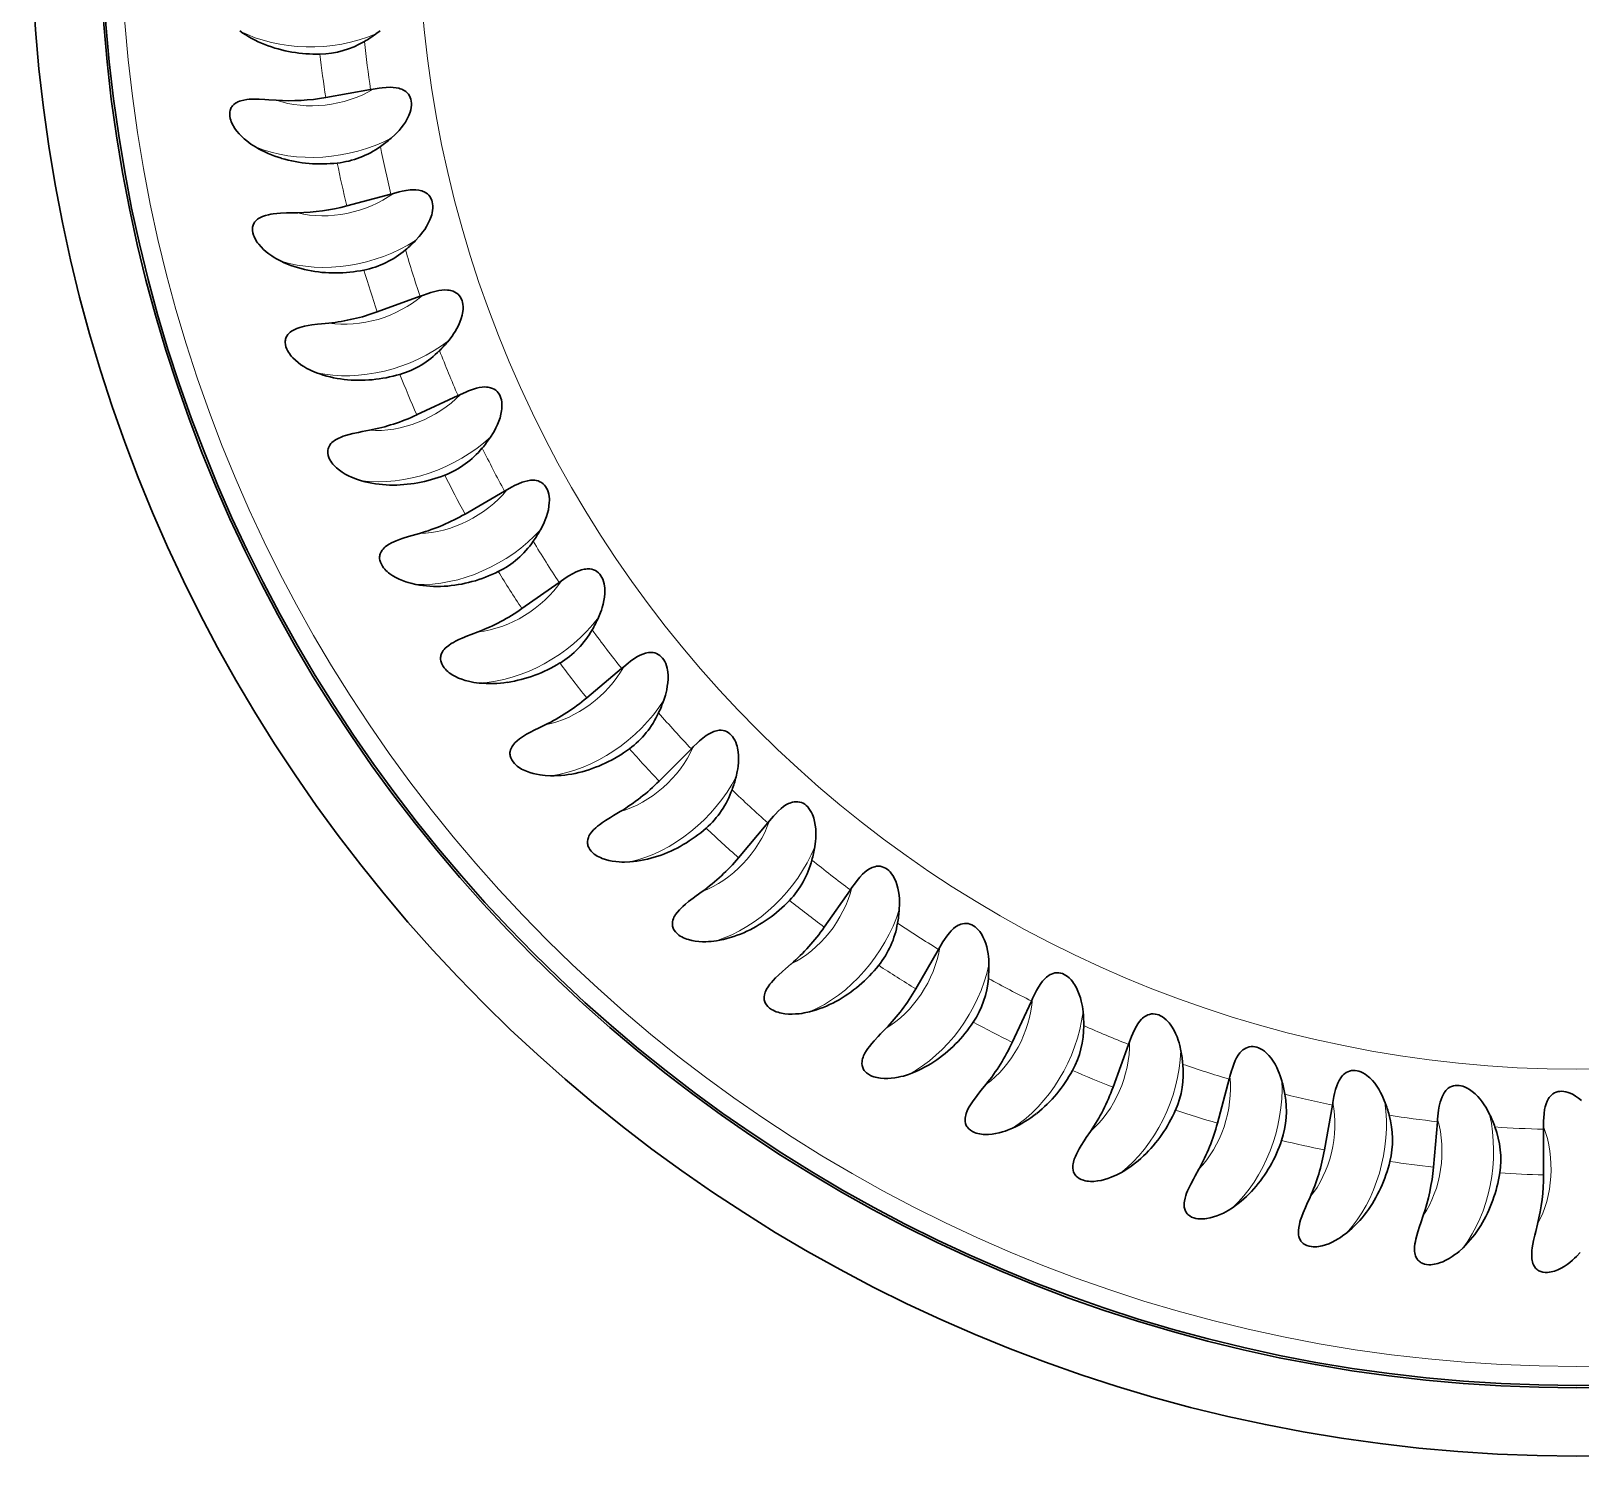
# Model space of a CAD drawing. Extents: x 0 to 297, y 0 to 546.
# Drawn here: x 124.44 to 158.41, y 478.32 to 509.59 of the extents above; entities that cross this region are included whole.
import ezdxf

# ---------------------------------------------------------------- set-up
doc = ezdxf.new("R2010")
doc.units = 0

msp = doc.modelspace()

# ---------------------------------------------------------------- linework, layer by layer
at = {"color": 7, "lineweight": 30, "ltscale": 0.025009}
for p, q in [((130.9, 508.128), (131.885, 508.302)), ((131.361, 505.752), (132.327, 506.011)), ((132.028, 503.426), (132.968, 503.768)), ((132.894, 501.166), (133.801, 501.589)), ((133.955, 498.991), (134.821, 499.491)), ((135.201, 496.916), (136.02, 497.49)), ((136.623, 494.958), (137.389, 495.601)), ((138.211, 493.131), (138.918, 493.839)), ((139.951, 491.45), (140.594, 492.216)), ((141.832, 489.926), (142.405, 490.746)), ((143.838, 488.573), (144.338, 489.439)), ((145.954, 487.399), (146.377, 488.306)), ((150.453, 485.626), (150.712, 486.592)), ((152.801, 485.04), (152.975, 486.025)), ((155.191, 484.661), (155.278, 485.658)), ((157.605, 484.492), (157.605, 485.492))]:
    msp.add_line(p, q, dxfattribs=at)
at = {"color": 7, "lineweight": 30, "ltscale": 0.001468}
for p, q in [((131.885, 508.302), (131.943, 508.312)), ((132.327, 506.011), (132.384, 506.027)), ((133.801, 501.589), (133.854, 501.614)), ((134.821, 499.491), (134.872, 499.521)), ((136.02, 497.49), (136.068, 497.524)), ((137.389, 495.601), (137.434, 495.639)), ((138.918, 493.839), (138.959, 493.88)), ((148.507, 487.354), (148.527, 487.41)), ((150.712, 486.592), (150.727, 486.649)), ((152.975, 486.025), (152.985, 486.083)), ((155.278, 485.658), (155.283, 485.716)), ((157.605, 485.492), (157.605, 485.551))]:
    msp.add_line(p, q, dxfattribs=at)
at = {"color": 7, "lineweight": 30, "ltscale": 0.001467}
for p, q in [((132.968, 503.768), (133.023, 503.788)), ((140.594, 492.216), (140.632, 492.261)), ((142.405, 490.746), (142.439, 490.794)), ((144.338, 489.439), (144.367, 489.49)), ((146.377, 488.306), (146.401, 488.359))]:
    msp.add_line(p, q, dxfattribs=at)
at = {"color": 7, "lineweight": 30, "ltscale": 0.025008}
msp.add_line((148.165, 486.414), (148.507, 487.354), dxfattribs=at)
at = {"color": 7, "lineweight": 30}
for points in [[(132.096, 509.596), (132.002, 509.524)], [(131.943, 508.312), (132.07, 508.334), (132.135, 508.342), (132.225, 508.351), (132.315, 508.354), (132.379, 508.352), (132.442, 508.345), (132.504, 508.332), (132.536, 508.323), (132.567, 508.311), (132.594, 508.299), (132.621, 508.285), (132.655, 508.261), (132.686, 508.234), (132.713, 508.203), (132.736, 508.168), (132.754, 508.131), (132.767, 508.091), (132.776, 508.049), (132.78, 508.007), (132.78, 507.965), (132.775, 507.913), (132.765, 507.861), (132.751, 507.81), (132.738, 507.772), (132.724, 507.735), (132.689, 507.662), (132.649, 507.592), (132.605, 507.527), (132.558, 507.465), (132.507, 507.405), (132.467, 507.361), (132.425, 507.319), (132.337, 507.239)], [(129.359, 507.044), (129.261, 507.107), (129.214, 507.14), (129.168, 507.176), (129.109, 507.225), (129.052, 507.278), (128.999, 507.334), (128.949, 507.394), (128.903, 507.457), (128.882, 507.491), (128.863, 507.525), (128.846, 507.56), (128.83, 507.596), (128.817, 507.632), (128.807, 507.67), (128.798, 507.72), (128.795, 507.77), (128.799, 507.819), (128.804, 507.843), (128.811, 507.866), (128.819, 507.887), (128.83, 507.908), (128.842, 507.928), (128.855, 507.946), (128.886, 507.978), (128.921, 508.005), (128.948, 508.021), (128.976, 508.035), (129.008, 508.048), (129.041, 508.059), (129.106, 508.075), (129.172, 508.085), (129.224, 508.09), (129.277, 508.093), (129.36, 508.095), (129.443, 508.093), (129.567, 508.088), (129.649, 508.082), (129.814, 508.071)], [(132.384, 506.027), (132.509, 506.059), (132.573, 506.074), (132.662, 506.09), (132.752, 506.101), (132.815, 506.104), (132.879, 506.103), (132.942, 506.096), (132.974, 506.089), (133.006, 506.08), (133.034, 506.07), (133.062, 506.058), (133.098, 506.038), (133.131, 506.013), (133.161, 505.985), (133.187, 505.952), (133.208, 505.916), (133.225, 505.878), (133.237, 505.838), (133.244, 505.796), (133.248, 505.754), (133.248, 505.701), (133.243, 505.649), (133.233, 505.597), (133.224, 505.558), (133.212, 505.52), (133.184, 505.444), (133.15, 505.371), (133.113, 505.303), (133.071, 505.236), (133.025, 505.172), (132.989, 505.125), (132.951, 505.079), (132.871, 504.992)], [(129.921, 504.539), (129.818, 504.592), (129.768, 504.622), (129.719, 504.653), (129.656, 504.697), (129.595, 504.744), (129.537, 504.796), (129.481, 504.851), (129.43, 504.91), (129.407, 504.941), (129.385, 504.974), (129.365, 505.007), (129.346, 505.042), (129.33, 505.077), (129.316, 505.113), (129.303, 505.162), (129.296, 505.212), (129.296, 505.261), (129.298, 505.285), (129.303, 505.309), (129.31, 505.331), (129.318, 505.353), (129.328, 505.373), (129.34, 505.393), (129.368, 505.427), (129.401, 505.457), (129.426, 505.476), (129.453, 505.492), (129.484, 505.508), (129.515, 505.522), (129.579, 505.543), (129.644, 505.559), (129.695, 505.569), (129.747, 505.576), (129.83, 505.585), (129.912, 505.591), (130.037, 505.596), (130.119, 505.598), (130.285, 505.601)], [(133.023, 503.788), (133.145, 503.832), (133.207, 503.852), (133.294, 503.876), (133.383, 503.894), (133.446, 503.903), (133.509, 503.907), (133.572, 503.906), (133.605, 503.902), (133.638, 503.896), (133.667, 503.889), (133.695, 503.879), (133.733, 503.862), (133.768, 503.84), (133.801, 503.814), (133.829, 503.784), (133.853, 503.75), (133.873, 503.713), (133.889, 503.674), (133.9, 503.633), (133.907, 503.592), (133.912, 503.54), (133.911, 503.487), (133.906, 503.434), (133.9, 503.395), (133.892, 503.356), (133.871, 503.278), (133.843, 503.202), (133.812, 503.13), (133.776, 503.061), (133.736, 502.993), (133.704, 502.943), (133.67, 502.894), (133.598, 502.8)], [(130.698, 502.091), (130.592, 502.136), (130.539, 502.161), (130.488, 502.187), (130.421, 502.226), (130.356, 502.268), (130.294, 502.314), (130.234, 502.364), (130.178, 502.419), (130.152, 502.448), (130.127, 502.478), (130.104, 502.51), (130.082, 502.542), (130.063, 502.576), (130.046, 502.611), (130.029, 502.659), (130.017, 502.708), (130.013, 502.757), (130.013, 502.781), (130.016, 502.805), (130.021, 502.827), (130.027, 502.85), (130.036, 502.871), (130.046, 502.891), (130.071, 502.928), (130.101, 502.961), (130.124, 502.982), (130.15, 503.001), (130.179, 503.019), (130.209, 503.035), (130.27, 503.062), (130.334, 503.084), (130.384, 503.098), (130.435, 503.11), (130.517, 503.126), (130.599, 503.139), (130.722, 503.155), (130.804, 503.164), (130.969, 503.181)], [(133.854, 501.614), (133.972, 501.668), (134.032, 501.693), (134.117, 501.725), (134.204, 501.751), (134.265, 501.765), (134.328, 501.775), (134.392, 501.779), (134.425, 501.778), (134.458, 501.775), (134.487, 501.77), (134.516, 501.763), (134.555, 501.749), (134.593, 501.731), (134.627, 501.708), (134.658, 501.68), (134.685, 501.649), (134.708, 501.614), (134.727, 501.576), (134.742, 501.536), (134.753, 501.495), (134.761, 501.444), (134.765, 501.391), (134.765, 501.339), (134.763, 501.299), (134.758, 501.259), (134.743, 501.18), (134.723, 501.102), (134.697, 501.028), (134.668, 500.955), (134.634, 500.884), (134.607, 500.831), (134.577, 500.78), (134.513, 500.679)], [(131.687, 499.721), (131.576, 499.756), (131.522, 499.776), (131.468, 499.798), (131.398, 499.831), (131.33, 499.867), (131.264, 499.907), (131.2, 499.952), (131.14, 500.002), (131.111, 500.029), (131.084, 500.056), (131.058, 500.086), (131.034, 500.117), (131.012, 500.148), (130.992, 500.182), (130.97, 500.228), (130.954, 500.276), (130.946, 500.324), (130.944, 500.348), (130.945, 500.372), (130.947, 500.395), (130.952, 500.418), (130.959, 500.44), (130.967, 500.461), (130.988, 500.5), (131.015, 500.535), (131.037, 500.558), (131.061, 500.579), (131.088, 500.6), (131.117, 500.619), (131.176, 500.651), (131.237, 500.678), (131.286, 500.696), (131.336, 500.713), (131.415, 500.736), (131.496, 500.756), (131.617, 500.782), (131.699, 500.799), (131.861, 500.83)], [(134.872, 499.521), (134.985, 499.585), (135.042, 499.615), (135.124, 499.654), (135.208, 499.688), (135.269, 499.707), (135.33, 499.722), (135.393, 499.732), (135.426, 499.734), (135.459, 499.734), (135.489, 499.731), (135.518, 499.727), (135.559, 499.717), (135.597, 499.701), (135.634, 499.681), (135.667, 499.656), (135.697, 499.627), (135.723, 499.595), (135.745, 499.559), (135.763, 499.521), (135.778, 499.481), (135.791, 499.43), (135.799, 499.378), (135.804, 499.326), (135.804, 499.286), (135.803, 499.245), (135.796, 499.165), (135.782, 499.086), (135.763, 499.01), (135.74, 498.935), (135.713, 498.861), (135.69, 498.806), (135.665, 498.752), (135.61, 498.647)], [(132.878, 497.446), (132.765, 497.471), (132.709, 497.486), (132.654, 497.504), (132.581, 497.53), (132.51, 497.56), (132.44, 497.595), (132.373, 497.634), (132.308, 497.678), (132.277, 497.702), (132.248, 497.728), (132.219, 497.754), (132.193, 497.783), (132.168, 497.813), (132.145, 497.844), (132.12, 497.888), (132.1, 497.935), (132.087, 497.982), (132.083, 498.006), (132.082, 498.03), (132.083, 498.053), (132.085, 498.076), (132.09, 498.099), (132.096, 498.121), (132.114, 498.161), (132.138, 498.199), (132.158, 498.223), (132.179, 498.246), (132.205, 498.269), (132.232, 498.291), (132.288, 498.328), (132.346, 498.36), (132.394, 498.383), (132.442, 498.403), (132.519, 498.433), (132.598, 498.46), (132.716, 498.497), (132.796, 498.52), (132.955, 498.566)], [(136.068, 497.524), (136.175, 497.598), (136.23, 497.633), (136.308, 497.679), (136.389, 497.72), (136.447, 497.744), (136.507, 497.765), (136.569, 497.78), (136.602, 497.785), (136.635, 497.787), (136.665, 497.788), (136.694, 497.786), (136.736, 497.779), (136.775, 497.767), (136.813, 497.75), (136.848, 497.729), (136.881, 497.702), (136.909, 497.672), (136.934, 497.638), (136.956, 497.601), (136.974, 497.563), (136.991, 497.514), (137.005, 497.463), (137.014, 497.411), (137.018, 497.371), (137.02, 497.331), (137.02, 497.25), (137.013, 497.17), (137.001, 497.093), (136.984, 497.016), (136.963, 496.94), (136.945, 496.884), (136.925, 496.828), (136.88, 496.718)], [(134.263, 495.283), (134.148, 495.298), (134.091, 495.309), (134.034, 495.321), (133.96, 495.341), (133.886, 495.365), (133.814, 495.393), (133.743, 495.426), (133.675, 495.465), (133.642, 495.486), (133.61, 495.509), (133.58, 495.533), (133.551, 495.559), (133.523, 495.587), (133.498, 495.616), (133.469, 495.658), (133.445, 495.702), (133.428, 495.748), (133.422, 495.772), (133.419, 495.796), (133.417, 495.819), (133.418, 495.842), (133.421, 495.865), (133.425, 495.887), (133.44, 495.929), (133.46, 495.969), (133.477, 495.995), (133.497, 496.02), (133.521, 496.045), (133.546, 496.068), (133.598, 496.11), (133.654, 496.148), (133.699, 496.174), (133.745, 496.199), (133.819, 496.235), (133.895, 496.269), (134.01, 496.316), (134.087, 496.346), (134.242, 496.406)], [(137.434, 495.639), (137.534, 495.722), (137.586, 495.762), (137.659, 495.814), (137.736, 495.862), (137.792, 495.892), (137.851, 495.917), (137.911, 495.937), (137.943, 495.945), (137.975, 495.951), (138.005, 495.954), (138.035, 495.954), (138.077, 495.951), (138.117, 495.943), (138.156, 495.929), (138.193, 495.911), (138.228, 495.887), (138.259, 495.86), (138.287, 495.828), (138.312, 495.794), (138.333, 495.757), (138.355, 495.709), (138.372, 495.66), (138.386, 495.609), (138.393, 495.569), (138.399, 495.53), (138.406, 495.45), (138.406, 495.369), (138.401, 495.291), (138.391, 495.213), (138.377, 495.135), (138.364, 495.078), (138.349, 495.02), (138.313, 494.907)], [(135.831, 493.249), (135.715, 493.255), (135.657, 493.26), (135.6, 493.268), (135.524, 493.281), (135.448, 493.298), (135.374, 493.32), (135.301, 493.347), (135.229, 493.379), (135.195, 493.397), (135.161, 493.417), (135.129, 493.439), (135.097, 493.462), (135.068, 493.488), (135.04, 493.515), (135.007, 493.554), (134.98, 493.596), (134.959, 493.64), (134.951, 493.663), (134.945, 493.686), (134.942, 493.709), (134.941, 493.733), (134.941, 493.756), (134.944, 493.778), (134.954, 493.821), (134.971, 493.862), (134.986, 493.89), (135.004, 493.916), (135.025, 493.943), (135.048, 493.969), (135.096, 494.015), (135.149, 494.057), (135.191, 494.088), (135.235, 494.117), (135.306, 494.159), (135.379, 494.2), (135.489, 494.257), (135.563, 494.293), (135.712, 494.366)], [(138.959, 493.88), (139.052, 493.971), (139.1, 494.016), (139.168, 494.074), (139.241, 494.129), (139.294, 494.163), (139.35, 494.194), (139.408, 494.219), (139.439, 494.23), (139.471, 494.238), (139.501, 494.243), (139.53, 494.247), (139.572, 494.247), (139.613, 494.243), (139.653, 494.233), (139.692, 494.217), (139.728, 494.197), (139.762, 494.172), (139.792, 494.143), (139.82, 494.111), (139.844, 494.076), (139.87, 494.031), (139.892, 493.983), (139.91, 493.933), (139.921, 493.895), (139.93, 493.856), (139.943, 493.776), (139.951, 493.696), (139.952, 493.618), (139.949, 493.539), (139.942, 493.461), (139.934, 493.402), (139.924, 493.344), (139.898, 493.227)], [(140.632, 492.261), (140.716, 492.36), (140.76, 492.408), (140.823, 492.473), (140.89, 492.533), (140.94, 492.572), (140.993, 492.608), (141.049, 492.638), (141.079, 492.651), (141.111, 492.662), (141.139, 492.67), (141.169, 492.676), (141.21, 492.68), (141.252, 492.679), (141.292, 492.673), (141.332, 492.661), (141.37, 492.644), (141.406, 492.622), (141.439, 492.596), (141.469, 492.566), (141.496, 492.533), (141.526, 492.49), (141.552, 492.445), (141.574, 492.397), (141.588, 492.359), (141.601, 492.321), (141.621, 492.243), (141.635, 492.164), (141.644, 492.086), (141.648, 492.008), (141.647, 491.929), (141.645, 491.87), (141.64, 491.811), (141.624, 491.693)], [(137.57, 491.36), (137.454, 491.355), (137.396, 491.356), (137.338, 491.358), (137.261, 491.365), (137.185, 491.375), (137.109, 491.391), (137.034, 491.411), (136.96, 491.437), (136.924, 491.452), (136.888, 491.469), (136.854, 491.488), (136.821, 491.508), (136.789, 491.531), (136.759, 491.556), (136.723, 491.591), (136.692, 491.631), (136.667, 491.673), (136.658, 491.696), (136.65, 491.718), (136.645, 491.741), (136.641, 491.764), (136.64, 491.787), (136.641, 491.81), (136.647, 491.853), (136.66, 491.896), (136.673, 491.925), (136.688, 491.952), (136.707, 491.981), (136.728, 492.009), (136.772, 492.059), (136.82, 492.106), (136.86, 492.14), (136.901, 492.172), (136.968, 492.221), (137.037, 492.267), (137.142, 492.334), (137.213, 492.377), (137.354, 492.462)], [(142.439, 490.794), (142.514, 490.9), (142.553, 490.952), (142.611, 491.021), (142.673, 491.088), (142.719, 491.131), (142.769, 491.171), (142.822, 491.206), (142.851, 491.221), (142.881, 491.235), (142.909, 491.246), (142.938, 491.254), (142.979, 491.262), (143.02, 491.264), (143.061, 491.262), (143.102, 491.253), (143.141, 491.239), (143.178, 491.221), (143.214, 491.197), (143.246, 491.171), (143.276, 491.141), (143.31, 491.1), (143.339, 491.057), (143.366, 491.011), (143.383, 490.975), (143.399, 490.938), (143.426, 490.863), (143.447, 490.785), (143.462, 490.708), (143.473, 490.63), (143.48, 490.552), (143.482, 490.492), (143.482, 490.433), (143.477, 490.314)], [(139.467, 489.629), (139.353, 489.615), (139.295, 489.61), (139.237, 489.607), (139.16, 489.607), (139.082, 489.611), (139.005, 489.62), (138.929, 489.633), (138.853, 489.653), (138.816, 489.665), (138.779, 489.679), (138.743, 489.694), (138.708, 489.712), (138.675, 489.732), (138.643, 489.754), (138.604, 489.786), (138.569, 489.823), (138.541, 489.863), (138.529, 489.884), (138.52, 489.906), (138.512, 489.928), (138.507, 489.951), (138.504, 489.974), (138.502, 489.996), (138.505, 490.041), (138.515, 490.084), (138.525, 490.114), (138.537, 490.143), (138.553, 490.173), (138.572, 490.202), (138.611, 490.256), (138.655, 490.307), (138.692, 490.344), (138.73, 490.38), (138.793, 490.434), (138.857, 490.487), (138.956, 490.562), (139.023, 490.611), (139.157, 490.708)], [(144.367, 489.49), (144.433, 489.602), (144.468, 489.657), (144.519, 489.731), (144.575, 489.803), (144.617, 489.85), (144.663, 489.894), (144.713, 489.933), (144.74, 489.952), (144.769, 489.968), (144.796, 489.981), (144.824, 489.992), (144.864, 490.003), (144.905, 490.009), (144.946, 490.01), (144.987, 490.005), (145.028, 489.995), (145.067, 489.979), (145.104, 489.959), (145.139, 489.935), (145.171, 489.908), (145.208, 489.871), (145.241, 489.83), (145.271, 489.787), (145.292, 489.753), (145.311, 489.717), (145.345, 489.644), (145.372, 489.568), (145.394, 489.493), (145.412, 489.417), (145.425, 489.339), (145.432, 489.28), (145.438, 489.221), (145.443, 489.102)], [(141.508, 488.071), (141.395, 488.046), (141.338, 488.036), (141.281, 488.029), (141.204, 488.022), (141.126, 488.019), (141.049, 488.021), (140.971, 488.028), (140.894, 488.041), (140.856, 488.049), (140.818, 488.06), (140.781, 488.072), (140.745, 488.087), (140.71, 488.104), (140.676, 488.123), (140.634, 488.152), (140.597, 488.185), (140.565, 488.223), (140.552, 488.243), (140.54, 488.264), (140.531, 488.285), (140.524, 488.307), (140.518, 488.33), (140.515, 488.352), (140.514, 488.397), (140.52, 488.44), (140.527, 488.471), (140.537, 488.501), (140.551, 488.533), (140.566, 488.564), (140.601, 488.621), (140.64, 488.675), (140.674, 488.715), (140.709, 488.754), (140.766, 488.814), (140.826, 488.872), (140.918, 488.955), (140.98, 489.01), (141.105, 489.119)], [(146.401, 488.359), (146.457, 488.476), (146.487, 488.534), (146.532, 488.613), (146.581, 488.689), (146.619, 488.739), (146.661, 488.787), (146.707, 488.831), (146.733, 488.851), (146.76, 488.87), (146.786, 488.885), (146.813, 488.899), (146.852, 488.913), (146.892, 488.923), (146.933, 488.927), (146.975, 488.926), (147.016, 488.919), (147.056, 488.908), (147.095, 488.891), (147.131, 488.87), (147.166, 488.846), (147.206, 488.812), (147.243, 488.774), (147.277, 488.734), (147.3, 488.701), (147.322, 488.668), (147.362, 488.598), (147.396, 488.525), (147.425, 488.452), (147.449, 488.377), (147.469, 488.301), (147.481, 488.243), (147.492, 488.185), (147.507, 488.067)], [(148.527, 487.41), (148.572, 487.531), (148.597, 487.591), (148.634, 487.674), (148.677, 487.754), (148.711, 487.807), (148.748, 487.859), (148.79, 487.906), (148.814, 487.929), (148.84, 487.95), (148.864, 487.968), (148.89, 487.983), (148.927, 488.001), (148.966, 488.014), (149.007, 488.022), (149.048, 488.025), (149.09, 488.021), (149.131, 488.013), (149.171, 488), (149.209, 487.982), (149.246, 487.961), (149.289, 487.931), (149.329, 487.897), (149.366, 487.859), (149.392, 487.829), (149.417, 487.797), (149.463, 487.731), (149.503, 487.661), (149.538, 487.591), (149.568, 487.519), (149.595, 487.445), (149.613, 487.388), (149.628, 487.331), (149.654, 487.215)], [(143.677, 486.696), (143.567, 486.661), (143.511, 486.647), (143.454, 486.634), (143.378, 486.621), (143.301, 486.611), (143.224, 486.606), (143.146, 486.606), (143.068, 486.612), (143.029, 486.618), (142.991, 486.625), (142.953, 486.634), (142.916, 486.646), (142.879, 486.659), (142.844, 486.675), (142.8, 486.7), (142.759, 486.73), (142.724, 486.765), (142.709, 486.784), (142.696, 486.804), (142.685, 486.825), (142.676, 486.846), (142.669, 486.868), (142.663, 486.89), (142.658, 486.934), (142.66, 486.978), (142.665, 487.009), (142.672, 487.04), (142.683, 487.073), (142.696, 487.105), (142.725, 487.165), (142.76, 487.222), (142.79, 487.265), (142.821, 487.307), (142.873, 487.372), (142.928, 487.434), (143.012, 487.526), (143.069, 487.586), (143.184, 487.705)], [(150.727, 486.649), (150.761, 486.774), (150.781, 486.836), (150.811, 486.921), (150.846, 487.005), (150.875, 487.061), (150.908, 487.116), (150.946, 487.167), (150.968, 487.192), (150.991, 487.215), (151.014, 487.234), (151.038, 487.252), (151.074, 487.273), (151.112, 487.29), (151.152, 487.301), (151.193, 487.307), (151.234, 487.308), (151.276, 487.303), (151.317, 487.293), (151.357, 487.279), (151.395, 487.261), (151.44, 487.235), (151.483, 487.204), (151.524, 487.17), (151.552, 487.142), (151.58, 487.113), (151.631, 487.051), (151.678, 486.985), (151.718, 486.918), (151.755, 486.849), (151.788, 486.777), (151.81, 486.722), (151.831, 486.667), (151.866, 486.553)], [(152.985, 486.083), (153.008, 486.211), (153.022, 486.274), (153.045, 486.362), (153.073, 486.448), (153.097, 486.507), (153.125, 486.564), (153.158, 486.618), (153.178, 486.645), (153.199, 486.67), (153.22, 486.691), (153.242, 486.711), (153.276, 486.735), (153.313, 486.755), (153.351, 486.77), (153.392, 486.779), (153.433, 486.783), (153.475, 486.782), (153.516, 486.776), (153.557, 486.766), (153.597, 486.751), (153.645, 486.729), (153.69, 486.702), (153.733, 486.671), (153.764, 486.646), (153.794, 486.62), (153.851, 486.562), (153.903, 486.501), (153.949, 486.437), (153.991, 486.372), (154.031, 486.303), (154.058, 486.251), (154.083, 486.197), (154.128, 486.087)], [(145.958, 485.516), (145.851, 485.471), (145.796, 485.452), (145.741, 485.435), (145.667, 485.414), (145.591, 485.398), (145.514, 485.387), (145.437, 485.38), (145.358, 485.379), (145.319, 485.381), (145.28, 485.385), (145.242, 485.391), (145.203, 485.399), (145.166, 485.409), (145.13, 485.422), (145.083, 485.443), (145.04, 485.47), (145.003, 485.501), (144.986, 485.519), (144.971, 485.538), (144.958, 485.557), (144.947, 485.577), (144.938, 485.598), (144.931, 485.62), (144.922, 485.664), (144.92, 485.708), (144.922, 485.739), (144.927, 485.771), (144.935, 485.804), (144.944, 485.837), (144.969, 485.899), (144.998, 485.96), (145.024, 486.005), (145.052, 486.05), (145.098, 486.119), (145.147, 486.186), (145.223, 486.284), (145.274, 486.349), (145.379, 486.477)], [(155.283, 485.716), (155.296, 485.845), (155.304, 485.91), (155.319, 485.999), (155.339, 486.087), (155.358, 486.148), (155.381, 486.207), (155.409, 486.264), (155.427, 486.292), (155.446, 486.319), (155.465, 486.342), (155.485, 486.364), (155.517, 486.391), (155.551, 486.414), (155.589, 486.432), (155.628, 486.445), (155.669, 486.453), (155.711, 486.455), (155.753, 486.453), (155.794, 486.446), (155.836, 486.435), (155.884, 486.417), (155.932, 486.394), (155.978, 486.367), (156.011, 486.345), (156.043, 486.321), (156.104, 486.269), (156.161, 486.212), (156.213, 486.153), (156.261, 486.091), (156.306, 486.026), (156.338, 485.976), (156.367, 485.925), (156.422, 485.819)], [(157.605, 485.551), (157.606, 485.681), (157.609, 485.746), (157.616, 485.836), (157.629, 485.925), (157.642, 485.988), (157.66, 486.049), (157.683, 486.108), (157.698, 486.137), (157.714, 486.166), (157.731, 486.19), (157.75, 486.214), (157.779, 486.244), (157.811, 486.269), (157.847, 486.291), (157.885, 486.307), (157.925, 486.318), (157.966, 486.324), (158.009, 486.326), (158.051, 486.322), (158.093, 486.315), (158.143, 486.301), (158.192, 486.283), (158.24, 486.26), (158.275, 486.241), (158.309, 486.22), (158.375, 486.173), (158.437, 486.121)], [(148.333, 484.538), (148.23, 484.485), (148.177, 484.461), (148.124, 484.439), (148.051, 484.412), (147.977, 484.389), (147.902, 484.371), (147.825, 484.358), (147.747, 484.35), (147.708, 484.349), (147.669, 484.349), (147.63, 484.352), (147.591, 484.356), (147.553, 484.363), (147.516, 484.373), (147.468, 484.39), (147.423, 484.413), (147.382, 484.441), (147.364, 484.457), (147.348, 484.474), (147.333, 484.492), (147.32, 484.512), (147.31, 484.532), (147.301, 484.553), (147.288, 484.595), (147.282, 484.639), (147.282, 484.671), (147.283, 484.702), (147.288, 484.737), (147.295, 484.77), (147.314, 484.834), (147.338, 484.897), (147.36, 484.945), (147.383, 484.992), (147.424, 485.064), (147.466, 485.135), (147.533, 485.24), (147.579, 485.309), (147.672, 485.446)], [(150.784, 483.772), (150.686, 483.71), (150.636, 483.681), (150.584, 483.654), (150.514, 483.621), (150.443, 483.592), (150.369, 483.568), (150.294, 483.548), (150.217, 483.533), (150.178, 483.528), (150.139, 483.525), (150.1, 483.525), (150.061, 483.526), (150.022, 483.529), (149.984, 483.536), (149.935, 483.549), (149.888, 483.567), (149.846, 483.592), (149.826, 483.606), (149.808, 483.622), (149.792, 483.639), (149.778, 483.657), (149.765, 483.676), (149.754, 483.696), (149.738, 483.738), (149.728, 483.781), (149.725, 483.812), (149.724, 483.844), (149.726, 483.878), (149.73, 483.912), (149.743, 483.978), (149.762, 484.042), (149.779, 484.092), (149.799, 484.141), (149.832, 484.216), (149.869, 484.291), (149.926, 484.401), (149.966, 484.474), (150.046, 484.618)], [(153.292, 483.222), (153.2, 483.151), (153.153, 483.119), (153.104, 483.087), (153.037, 483.049), (152.968, 483.013), (152.897, 482.982), (152.824, 482.956), (152.748, 482.935), (152.71, 482.927), (152.671, 482.92), (152.633, 482.916), (152.594, 482.914), (152.555, 482.914), (152.516, 482.917), (152.466, 482.926), (152.418, 482.94), (152.373, 482.961), (152.353, 482.973), (152.333, 482.988), (152.316, 483.003), (152.3, 483.02), (152.286, 483.038), (152.273, 483.057), (152.253, 483.097), (152.24, 483.139), (152.234, 483.17), (152.23, 483.201), (152.229, 483.236), (152.23, 483.27), (152.237, 483.336), (152.25, 483.402), (152.263, 483.453), (152.279, 483.503), (152.306, 483.582), (152.335, 483.659), (152.383, 483.774), (152.416, 483.85), (152.484, 484.001)], [(155.839, 482.892), (155.754, 482.814), (155.709, 482.777), (155.663, 482.742), (155.6, 482.698), (155.534, 482.657), (155.466, 482.619), (155.396, 482.587), (155.322, 482.559), (155.285, 482.548), (155.247, 482.538), (155.209, 482.53), (155.17, 482.525), (155.131, 482.522), (155.093, 482.521), (155.042, 482.525), (154.992, 482.536), (154.946, 482.552), (154.925, 482.563), (154.904, 482.576), (154.885, 482.589), (154.868, 482.605), (154.852, 482.622), (154.838, 482.639), (154.815, 482.677), (154.798, 482.718), (154.789, 482.748), (154.783, 482.779), (154.779, 482.814), (154.777, 482.848), (154.778, 482.915), (154.785, 482.982), (154.794, 483.033), (154.805, 483.085), (154.825, 483.165), (154.848, 483.245), (154.885, 483.363), (154.912, 483.442), (154.966, 483.598)], [(158.405, 482.786), (158.327, 482.701), (158.285, 482.661), (158.243, 482.621), (158.184, 482.571), (158.122, 482.525), (158.057, 482.482), (157.99, 482.443), (157.919, 482.409), (157.883, 482.395), (157.846, 482.382), (157.808, 482.371), (157.771, 482.362), (157.732, 482.355), (157.694, 482.351), (157.643, 482.351), (157.593, 482.357), (157.545, 482.37), (157.523, 482.379), (157.501, 482.389), (157.481, 482.401), (157.463, 482.415), (157.446, 482.43), (157.43, 482.447), (157.404, 482.483), (157.383, 482.522), (157.372, 482.551), (157.363, 482.582), (157.355, 482.615), (157.35, 482.649), (157.346, 482.716), (157.348, 482.783), (157.352, 482.836), (157.358, 482.888), (157.371, 482.969), (157.387, 483.051), (157.414, 483.172), (157.433, 483.253), (157.473, 483.413)]]:
    msp.add_lwpolyline(points, dxfattribs=at)
for radius in [33.9, 32.4, 32.35]:
    msp.add_circle((158.337, 512.223), radius, dxfattribs=at)
at = {"color": 7, "lineweight": 13}
for radius in [31.934, 25.412]:
    msp.add_circle((158.337, 512.223), radius, dxfattribs=at)
at = {"color": 7, "lineweight": 30}
for centre, radius, start, end in [((130.492, 511.645), 2.53, 234.3455, 248.4814), ((130.193, 512.047), 3.105, 300.0795, 305.6256), ((130.688, 512.203), 3.121, 248.8904, 271.5722), ((130.725, 511.095), 2.014, 271.4081, 300.5768), ((130.123, 512.518), 4.458, 266.0235, 280.0269), ((130.316, 509.595), 3.105, 305.0795, 310.6256), ((130.649, 509.221), 2.53, 239.3455, 253.4814), ((130.928, 508.693), 2.014, 276.4069, 305.5746), ((130.795, 509.795), 3.123, 253.9062, 276.5804), ((130.205, 510.058), 4.458, 271.0235, 285.0269), ((131.34, 506.318), 2.014, 281.4067, 310.5747), ((130.651, 507.163), 3.105, 310.0795, 315.6256), ((131.016, 506.819), 2.53, 244.3455, 258.4814), ((131.111, 507.403), 3.123, 258.9062, 281.5804), ((130.501, 507.614), 4.458, 276.0235, 290.0269), ((131.198, 504.769), 3.105, 315.0795, 320.6256), ((131.957, 503.987), 2.014, 286.4067, 315.5747), ((131.591, 504.458), 2.53, 249.3455, 263.4814), ((131.635, 505.049), 3.123, 263.9062, 286.5804), ((131.009, 505.205), 4.458, 281.0235, 295.0269), ((132.776, 501.719), 2.014, 291.4067, 320.5747), ((131.951, 502.432), 3.105, 320.0795, 325.6256), ((132.369, 502.157), 2.53, 254.3455, 268.4814), ((132.362, 502.749), 3.123, 268.9062, 291.5804), ((131.724, 502.85), 4.458, 286.0235, 300.0269), ((133.788, 499.531), 2.014, 296.4067, 325.5747), ((132.904, 500.17), 3.105, 325.0795, 330.6256), ((133.286, 500.521), 3.123, 273.9062, 296.5804), ((133.345, 499.932), 2.53, 259.3455, 273.4814), ((132.642, 500.567), 4.458, 291.0234, 305.0269), ((134.052, 497.999), 3.105, 330.0795, 335.6256), ((134.988, 497.44), 2.014, 301.4067, 330.5747), ((134.403, 498.382), 3.121, 278.8904, 301.5722), ((134.512, 497.801), 2.53, 264.3455, 278.4814), ((133.756, 498.372), 4.458, 296.0235, 310.0269), ((136.365, 495.462), 2.014, 306.4067, 335.5747), ((135.384, 495.937), 3.105, 335.0795, 340.6256), ((135.7, 496.348), 3.121, 283.8904, 306.5722), ((135.86, 495.779), 2.53, 269.3455, 283.4814), ((136.891, 493.998), 3.105, 340.0795, 345.6256), ((135.057, 496.282), 4.458, 301.0234, 315.0269), ((137.91, 493.61), 2.014, 311.4067, 340.5747), ((137.169, 494.436), 3.123, 288.9062, 311.5804), ((138.561, 492.198), 3.105, 345.0795, 350.6256), ((137.378, 493.883), 2.53, 274.3455, 288.4814), ((136.535, 494.314), 4.458, 306.0235, 320.0269), ((139.61, 491.901), 2.014, 316.4067, 345.5747), ((138.8, 492.659), 3.123, 293.9062, 316.5804), ((140.381, 490.551), 3.105, 350.0795, 355.6256), ((138.179, 492.482), 4.458, 311.0235, 325.0269), ((141.452, 490.346), 2.014, 321.4067, 350.5747), ((139.057, 492.126), 2.53, 279.3455, 293.4814), ((140.579, 491.031), 3.123, 298.9062, 321.5804), ((142.338, 489.069), 3.105, 355.0795, 0.6256), ((139.976, 490.8), 4.458, 316.0235, 330.0269), ((143.423, 488.958), 2.014, 326.4067, 355.5747), ((140.882, 490.522), 2.53, 284.3455, 298.4814), ((142.494, 489.564), 3.123, 303.9062, 326.5804), ((144.417, 487.762), 3.105, 0.0795, 5.6256), ((145.508, 487.746), 2.014, 331.4067, 0.5747), ((141.913, 489.281), 4.458, 321.0235, 335.0269), ((146.602, 486.642), 3.105, 5.0795, 10.6256), ((142.839, 489.083), 2.53, 289.3455, 303.4814), ((144.529, 488.269), 3.123, 308.9062, 331.5804), ((147.69, 486.721), 2.014, 336.4067, 5.5747), ((148.877, 485.717), 3.105, 10.0795, 15.6256), ((143.975, 487.937), 4.458, 326.0235, 340.0269), ((149.953, 485.89), 2.014, 341.4083, 10.5772), ((151.223, 484.993), 3.105, 15.0795, 20.6256), ((144.915, 487.82), 2.53, 294.3455, 308.4814), ((146.669, 487.157), 3.123, 313.9062, 336.5804), ((152.28, 485.26), 2.014, 346.4068, 15.5745), ((153.623, 484.477), 3.105, 20.0795, 25.6256), ((146.147, 486.778), 4.458, 331.0235, 345.0269), ((154.653, 484.835), 2.014, 351.4068, 20.5698), ((148.898, 486.235), 3.123, 318.9062, 341.5804), ((147.093, 486.743), 2.53, 299.3455, 313.4814), ((148.411, 485.812), 4.458, 336.0235, 350.0269), ((151.199, 485.512), 3.123, 323.9062, 346.5804), ((150.75, 485.047), 4.458, 341.0235, 355.0269), ((153.554, 484.991), 3.123, 328.9062, 351.5804), ((153.148, 484.49), 4.458, 346.0235, 0.0269), ((149.357, 485.861), 2.53, 304.3455, 318.4814), ((151.688, 485.178), 2.53, 309.3455, 323.4814), ((154.071, 484.702), 2.53, 314.3455, 328.4814)]:
    msp.add_arc(centre, radius, start, end, dxfattribs=at)
at = {"color": 7, "lineweight": 13}
for radius, start, end in [(26.741, 186.145, 188.4328), (27.741, 186.5015, 188.4893), (26.741, 191.145, 193.4328), (27.741, 191.5015, 193.4893), (26.741, 196.145, 198.4328), (27.741, 196.5015, 198.4893), (26.741, 201.145, 203.4328), (27.741, 201.5015, 203.4893), (26.741, 206.145, 208.4328), (27.741, 206.5015, 208.4893), (26.741, 211.145, 213.4328), (27.741, 211.5015, 213.4893), (26.741, 216.145, 218.4328), (27.741, 216.5015, 218.4893), (26.741, 221.145, 223.4328), (27.741, 221.5015, 223.4893), (26.741, 226.145, 228.4328), (27.741, 226.5015, 228.4893), (26.741, 231.145, 233.4328), (27.741, 231.5015, 233.4893), (26.741, 236.145, 238.4328), (27.741, 236.5015, 238.4893), (26.741, 241.145, 243.4328), (27.741, 241.5015, 243.4893), (26.741, 246.145, 248.4328), (27.741, 246.5015, 248.4893), (26.741, 251.145, 253.4328), (26.741, 256.145, 258.4328), (27.741, 251.5015, 253.4893), (26.741, 261.145, 263.4328), (26.741, 266.145, 268.4328), (27.741, 256.5015, 258.4893), (27.741, 261.5015, 263.4893), (27.741, 266.5015, 268.4893)]:
    msp.add_arc((158.337, 512.223), radius, start, end, dxfattribs=at)
for centre, major_axis, start_param, end_param in [((130.722, 511.191), (-2.74, -0.24), 0.839293, 1.994153), ((130.818, 509.346), (-1.92, -0.339), 0.901229, 2.066508), ((130.917, 508.789), (-2.708, -0.478), 0.839293, 1.994153), ((131.174, 506.958), (-1.884, -0.505), 0.901229, 2.066508), ((131.32, 506.412), (-2.656, -0.712), 0.839293, 1.994153), ((131.736, 504.611), (-1.832, -0.667), 0.901229, 2.066508), ((131.93, 504.079), (-2.584, -0.941), 0.839293, 1.994153), ((132.501, 502.321), (-1.767, -0.824), 0.901229, 2.066508), ((132.74, 501.809), (-2.492, -1.162), 0.839293, 1.994153), ((133.462, 500.107), (-1.689, -0.975), 0.901229, 2.066508), ((133.745, 499.617), (-2.382, -1.375), 0.839293, 1.994153), ((134.613, 497.986), (-1.597, -1.118), 0.901229, 2.066508), ((134.937, 497.522), (-2.253, -1.577), 0.839293, 1.994153), ((135.944, 495.972), (-1.494, -1.253), 0.901229, 2.066508), ((136.308, 495.539), (-2.107, -1.768), 0.839293, 1.994153), ((137.446, 494.082), (-1.379, -1.379), 0.901229, 2.066508), ((137.846, 493.682), (-1.945, -1.945), 0.839293, 1.994153), ((139.106, 492.33), (-1.253, -1.494), 0.901229, 2.066508), ((139.54, 491.967), (-1.768, -2.107), 0.839293, 1.994153), ((140.913, 490.73), (-1.118, -1.597), 0.901229, 2.066508), ((141.377, 490.406), (-1.577, -2.253), 0.839293, 1.994153), ((142.853, 489.293), (-0.975, -1.689), 0.901229, 2.066508), ((143.343, 489.01), (-1.375, -2.382), 0.839293, 1.994153), ((144.91, 488.031), (-0.824, -1.767), 0.901229, 2.066508), ((145.423, 487.792), (-1.162, -2.492), 0.839293, 1.994153), ((147.07, 486.953), (-0.667, -1.832), 0.901229, 2.066508), ((147.601, 486.759), (-0.941, -2.584), 0.839293, 1.994153), ((149.315, 486.067), (-0.505, -1.884), 0.901229, 2.066508), ((149.862, 485.921), (-0.712, -2.656), 0.839293, 1.994153), ((152.186, 485.282), (-0.478, -2.708), 0.839293, 1.994153), ((151.629, 485.38), (-0.339, -1.92), 0.901229, 2.066508), ((154.558, 484.849), (-0.24, -2.74), 0.839293, 1.994153), ((153.994, 484.898), (-0.17, -1.943), 0.901229, 2.066508), ((156.392, 484.623), (0, -1.95), 0.901229, 2.066508)]:
    msp.add_ellipse(centre, major_axis=major_axis, ratio=0.707107, start_param=start_param, end_param=end_param, dxfattribs=at)

doc.saveas('drawing.dxf')
